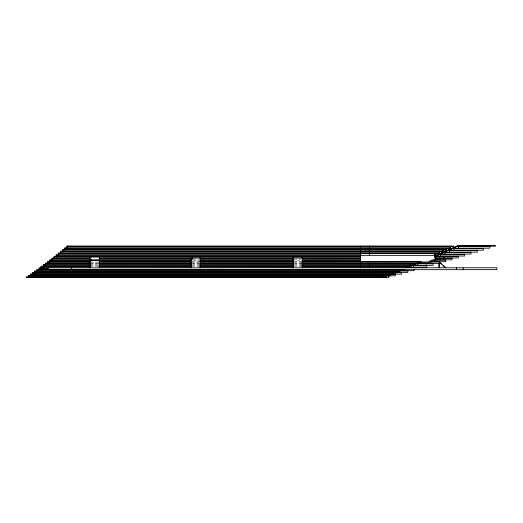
<?xml version="1.0" encoding="UTF-8"?>
<svg xmlns="http://www.w3.org/2000/svg" width="523" height="523" viewBox="0 0 523 523"><rect width="100%" height="100%" fill="white"/><g stroke="black" fill="none" stroke-linecap="round" stroke-linejoin="round"><path stroke-width="0.39" stroke-dasharray="2.62 1.96" d="M193.288 259.787L199.459 259.787M294.325 259.787L301.209 259.787L301.209 260.421L294.325 260.421M193.432 260.421L199.459 260.421M192.196 261.441L199.551 261.441M294.344 261.441L301.699 261.441M90.721 262.069L98.448 262.069M191.804 262.069L199.688 262.069M294.403 262.069L301.751 262.069M90.865 263.069L98.219 263.069M192.196 263.069L199.708 263.069M294.344 263.069L301.758 263.069M90.544 263.703L98.448 263.703M192.34 263.703L199.688 263.703M294.403 263.703L301.751 263.703M90.577 264.684L97.919 264.684M192.366 264.684L199.708 264.684M294.41 264.684L301.758 264.684M90.544 265.311L98.285 265.311M192.235 265.311L199.59 265.311M294.357 265.311L301.712 265.311M90.577 266.272L98.317 266.272M192.255 266.272L199.609 266.272M294.371 266.272L301.719 266.272"/><path stroke-width="0.78" d="M435.476 257.924L435.482 253.596M64.107 249.549L64.094 250.138M66.29 248.418L66.656 247.784M66.826 247.51L67.094 247.059M67.343 246.647L67.722 246.013M45.436 263.729L46.194 263.487A9.231 3.609 -90 0 1 46.992 263.494M45.658 265.246L44.939 265.253M489.11 246.542L454.886 246.542L454.886 247.542M482.807 248.536L450.434 248.536L450.434 249.53M451.571 249.53L448.211 249.53L448.211 250.51M448.656 250.157L483.566 250.157L483.566 248.17M476.505 250.51L445.988 250.51L445.988 251.498M470.203 252.472L441.536 252.472L441.536 253.446M443.014 253.446L439.307 253.446L439.307 254.413M463.901 254.413L437.084 254.413L437.084 255.381M360.537 254.74L56.118 254.74L56.118 256.44M434.43 254.74L435.482 254.74M438.13 255.381L56.386 255.374L56.386 257.068M435.482 256.035L464.633 256.009L464.633 254.08M434.855 256.335L457.671 256.335M360.537 256.44L53.98 256.44L53.98 258.12M360.537 257.068L54.248 257.068L54.248 258.754M89.995 258.12L51.842 258.12L51.842 259.787M99.318 258.12L360.537 258.12M451.362 258.238L436.247 258.238L436.247 259.186M89.995 258.754L52.104 258.754L52.104 260.421M99.318 258.754L192.222 258.754M200.263 258.754L293.168 258.754M302.366 258.754L360.537 258.754M437.633 259.186L433.966 259.186L433.966 260.121M191.405 259.787L49.698 259.787L49.698 261.441M200.263 259.787L293.168 259.787M302.366 259.787L360.537 259.787M434.423 259.82L452.016 259.82L452.016 257.924M444.995 260.121L431.671 260.121L431.671 261.055M191.405 260.421L49.966 260.421L49.966 262.069M199.949 260.421L293.691 260.421M301.843 260.421L360.537 260.421M432.9 261.055L429.376 261.055L429.376 261.984M90.492 261.441L47.56 261.441L47.56 263.069M99.468 261.441L190.843 261.441M199.812 261.441L293.638 261.441M301.797 261.441L421.054 261.441L421.054 262.069M429.834 261.69L445.707 261.69L445.707 259.82M90.283 262.069L47.828 262.069L47.828 263.703M98.873 262.069L191.523 262.069M199.688 262.069L293.691 262.069M301.751 262.069L438.464 261.984M417.446 262.912L428.115 262.912M90.048 263.069L45.416 263.069L45.416 264.684M99.037 263.069L191.379 263.069M200.368 263.069L293.527 263.069M301.699 263.069L417.446 263.069M417.897 263.54L439.398 263.54M90.544 263.703L45.684 263.703L45.684 265.311M98.703 263.703L191.523 263.703M199.688 263.703L293.651 263.703M301.751 263.703L417.897 263.703M432.181 263.821L414.811 263.821L414.811 264.736M90.316 264.684L43.278 264.684L43.324 266.56L41.199 266.54A3.452 1.347 90 0 0 41.173 266.965L41.167 267.253A1.196 0.471 -90 0 1 41.271 267.907L41.284 267.959M99.298 264.684L191.549 264.684M199.708 264.684L293.593 264.684M301.758 264.684L413.83 264.684L413.83 263.069M413.647 264.736L415.962 264.736M44.717 265.253L43.84 265.266A3.779 1.477 -90 0 0 43.657 265.292M90.544 265.311L43.546 265.311L43.546 266.907M98.703 265.311L191.418 265.311M199.845 265.311L293.651 265.311M301.712 265.311L414.288 265.311L414.288 263.703M413.026 265.37L433.09 265.37L433.09 263.54M410.346 265.638L425.899 265.638M426.01 265.638L426.153 264.736M90.577 266.272L41.134 266.272L41.134 267.848M98.736 266.272L190.895 266.272M199.864 266.272L293.658 266.272M301.817 266.272L410.222 266.272L410.222 264.684M411.333 266.54L408.117 266.54L408.117 267.436M90.374 266.907L41.402 266.907L41.402 268.482A4.302 1.68 -90 0 0 41.297 268.018M99.102 266.907L191.418 266.907M199.747 266.907L293.606 266.907M301.712 266.907L410.673 266.907L410.673 265.311M408.862 267.175L426.781 267.175L426.781 265.37M406.155 267.436L419.616 267.436M48.75 268.482L39.264 268.482L39.264 270.031M47.972 269.404L36.852 269.404L36.852 270.934M403.436 270.031L37.12 270.031L37.12 271.561M399.363 270.084L402.076 270.084M399.814 270.711L414.164 270.711L414.164 269.541M406.959 270.947L34.714 270.934L34.714 272.444M399.814 271.561L34.982 271.561L34.982 273.071M395.578 271.81L397.441 271.81M396.225 272.66L400.696 272.66M392.544 273.516L393.021 273.516M392.237 274.144L401.546 274.144L401.546 272.444M387.968 274.353L394.492 274.353M388.426 275.392L28.288 275.392L28.288 276.83M388.419 275.817L395.238 275.817L395.277 273.013M388.883 276.026L28.556 276.026L28.556 277.458M384.732 276.83L26.15 276.83L26.15 277.458L388.929 277.458L388.883 274.562M43.429 265.115L45.684 265.135M56.118 255.191L56.857 255.276A13.716 5.354 90 0 1 57.177 255.368M438.771 261.52L445.759 267.769M47.626 263.703L46.992 263.507M42.193 266.88L41.866 266.782A8.969 3.504 90 0 1 41.677 266.704L41.618 266.671M439.313 262.043L441.49 264.122M443.125 265.684L445.308 267.769M489.874 246.17L489.874 248.17L453.957 248.17L453.957 250.157M477.257 250.157L477.257 252.125L444.942 252.125L444.942 254.08M470.948 252.125L470.948 254.08L440.438 254.08L440.438 256.009M463.117 267.769L463.117 269.659M462.515 245.542L462.515 246.17M458.462 248.17L458.462 246.17L495.549 246.17L495.549 245.542L457.109 245.542L457.109 246.542M458.325 256.009L458.325 257.924L434.855 257.924L434.855 255.381M458.011 245.542L458.011 246.542M456.363 267.769L456.363 269.659M455.755 246.542L455.755 247.542L452.663 247.542L452.663 248.536M453.506 247.542L453.506 248.536M451.251 248.536L451.251 249.53M450.349 246.647L450.349 248.418L64.95 248.418L64.95 250.177M449.904 246.601L449.904 247.784L64.682 247.784L64.682 249.549M449.453 250.157L449.453 252.125M449.002 249.53L449.002 250.51M446.747 248.418L446.747 250.177L62.812 250.177L62.812 251.923M446.747 250.51L446.747 251.498L443.759 251.498L443.759 252.472M446.296 248.373L446.296 249.549L62.544 249.549L62.544 251.295M444.498 251.498L444.498 252.472M444.04 256.035L444.04 257.924M443.144 250.177L443.144 251.923L60.668 251.923L60.668 253.655M442.693 249.549L442.693 251.295L60.4 251.295L60.4 253.027M442.242 252.472L442.242 253.446M439.987 253.446L439.987 254.413M439.928 257.924L439.928 259.82M439.536 251.923L439.536 253.655L58.53 253.655L58.53 255.374M439.398 261.69L439.398 267.769M439.085 251.87L439.085 253.027L58.262 253.027L58.262 254.74M438.771 263.082L438.771 267.769M437.738 254.413L437.738 255.381M437.176 258.238L437.176 259.186M435.934 253.655L435.934 255.374M435.934 256.009L435.934 257.924M435.299 256.009L435.299 257.924M435.339 259.82L435.339 261.69M434.875 259.186L434.875 260.121M434.43 253.596L434.43 255.374M432.573 260.121L432.573 261.055M430.723 261.69L430.723 263.54M430.259 261.055L430.259 261.984M428.455 261.984L428.455 263.54M420.185 261.441L420.185 262.069M419.897 261.984L419.897 263.54M419.701 261.984L419.701 262.912M419.269 261.984L419.269 262.912M417.897 262.069L417.897 265.37M417.446 261.441L417.446 263.821M415.19 263.821L415.19 264.736M413.379 265.37L413.379 267.175M412.928 264.736L412.928 265.638M412.575 264.736L412.575 265.638M408.411 266.54L408.411 267.436M407.855 270.711L407.855 272.444L32.57 272.444L32.57 273.928M406.606 266.272L406.606 267.848M404.344 269.541L404.344 270.711M399.814 270.031L399.814 272.444M399.363 269.404L399.363 270.947M396.186 271.561L396.186 273.071L32.838 273.071L32.838 274.562M395.728 270.934L395.728 272.444M392.544 272.66L392.544 274.562L30.7 274.562L30.7 276.026M392.087 272.444L392.087 273.928L30.432 273.928L30.432 275.392M390.72 274.144L390.72 275.817M386.124 275.817L386.124 277.458M385.196 276.026L385.196 277.458M369.369 246.013L369.369 255.374M369.369 261.441L369.369 267.848M369.369 269.404L369.369 277.458M360.537 246.013L360.537 267.848M360.537 269.404L360.537 277.458M302.366 257.002L302.379 267.769M301.209 256.44L301.209 257.068M293.168 256.44L293.168 267.769M200.263 256.44L200.263 267.769M192.222 256.44L192.222 259.866M191.052 258.924L191.052 267.769M99.318 256.44L99.318 267.828M91.27 256.44L91.27 257.068M91.27 259.787L91.27 260.421M90.106 259.787L90.106 267.828M89.995 257.002L89.995 260.421M71.344 267.769L71.344 269.659M68.964 246.013L68.964 246.647M67.094 248.418L67.094 246.647L453.506 246.647L453.506 246.013L66.826 246.013L66.826 247.784M48.247 267.769L48.247 269.659L496.85 269.659L496.85 267.769L38.996 267.848L38.996 269.404M59.347 253.55A2.321 0.909 -90 0 1 59.125 253.027M49.476 261.448A1.759 0.686 -90 0 1 49.816 261.984M41.585 266.423A3.543 1.386 90 0 1 41.781 266.279M43.514 265.802A1.53 0.601 90 0 1 43.533 265.475M43.474 264.815A0.883 0.346 90 0 0 43.402 264.932A0.883 0.346 -90 0 1 43.474 264.815"/></g></svg>
